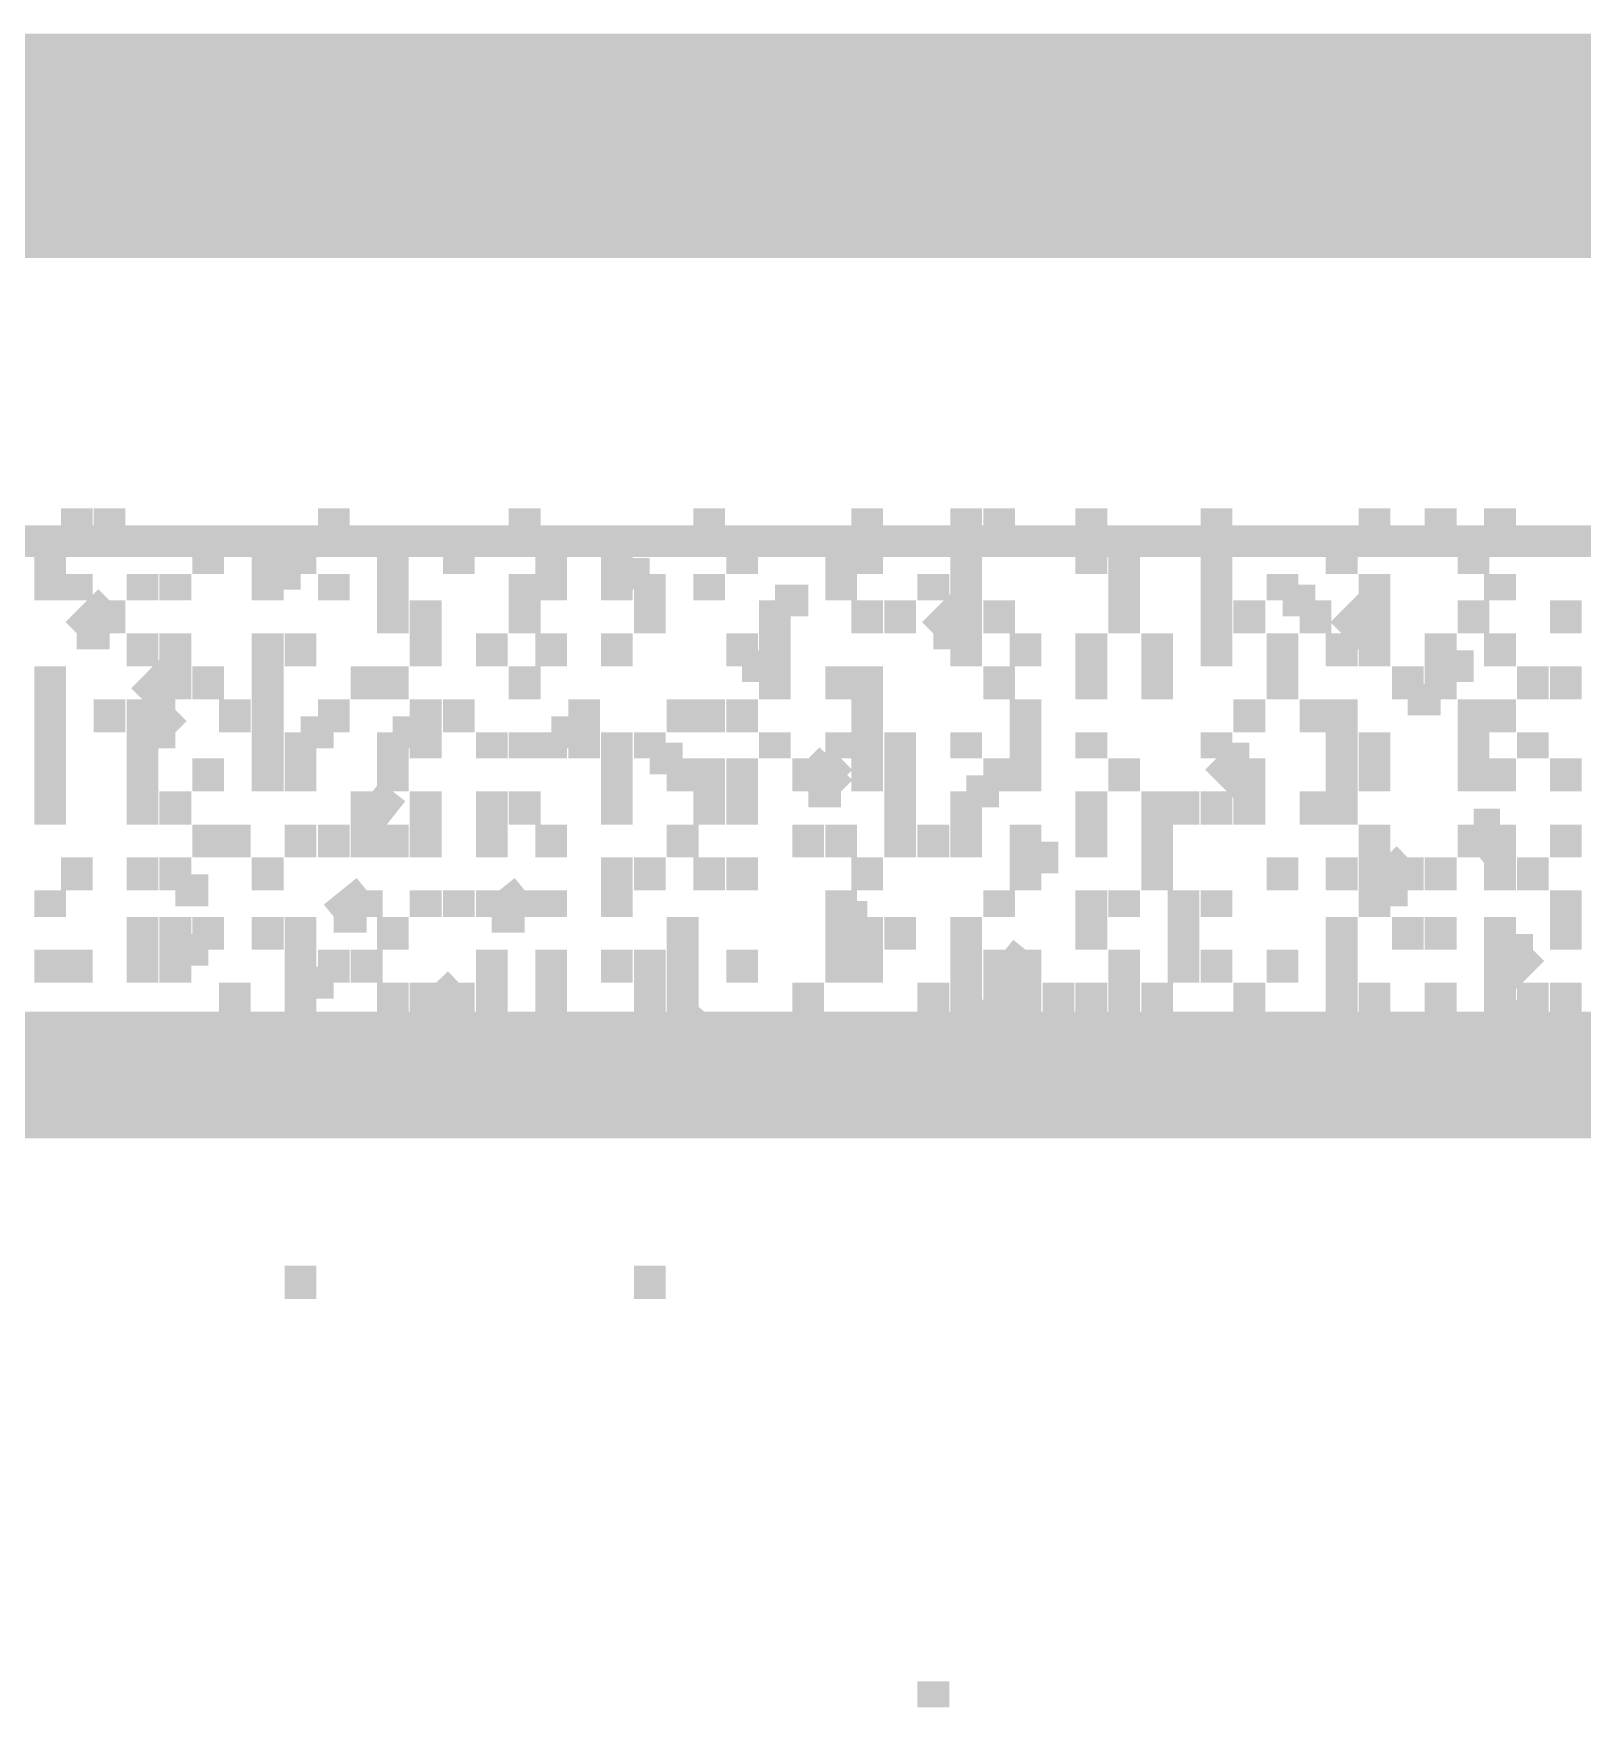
# Model space of a CAD drawing. Header units: millimetres. Extents: x 5 to 350, y 3 to 213.
# Drawn here: x 102.579 to 106.724, y 118.667 to 123.19 of the extents above; entities that cross this region are included whole.
import ezdxf

# ---------------------------------------------------------------- set-up
doc = ezdxf.new("R2010")
doc.units = ezdxf.units.MM
doc.layers.add('H', color=251, linetype='Continuous')
doc.layers.add('P', color=255, linetype='Continuous')

msp = doc.modelspace()

# ---------------------------------------------------------------- hatches: boundary and pattern name
at = {"layer": 'H', "linetype": 'Continuous'}
for points in [[(78.916, 122.59), (124.795, 123.19), (124.795, 122.59), (78.916, 122.59)], [(78.916, 122.59), (79.498, 123.19), (124.795, 123.19), (78.916, 122.59)]]:
    msp.add_hatch(color=256, dxfattribs=at).paths.add_polyline_path(points)

# ---------------------------------------------------------------- linework, layer by layer
at = {"layer": 'P'}
for points, const_width in [([(102.694, 121.832), (102.694, 121.92)], 0.085), ([(102.782, 121.832), (102.782, 121.92)], 0.085), ([(103.382, 121.832), (103.382, 121.92)], 0.085), ([(103.893, 121.832), (103.893, 121.92)], 0.085), ([(104.387, 121.832), (104.387, 121.92)], 0.085), ([(104.81, 121.832), (104.81, 121.92)], 0.085), ([(104.81, 121.832), (104.81, 121.92)], 0.085), ([(104.81, 121.832), (104.81, 121.92)], 0.085), ([(105.075, 121.832), (105.075, 121.92)], 0.085), ([(105.163, 121.832), (105.163, 121.92)], 0.085), ([(105.163, 121.832), (105.163, 121.92)], 0.085), ([(105.41, 121.832), (105.41, 121.92)], 0.085), ([(105.745, 121.832), (105.745, 121.92)], 0.085), ([(106.168, 121.832), (106.168, 121.92)], 0.085), ([(106.345, 121.832), (106.345, 121.92)], 0.085), ([(106.504, 121.832), (106.504, 121.92)], 0.085), ([(78.493, 121.832), (126.065, 121.832)], 0.085), ([(102.623, 121.744), (102.623, 121.832)], 0.085), ([(102.782, 121.832), (102.87, 121.832)], 0.085), ([(102.87, 121.832), (102.782, 121.832)], 0.085), ([(103.046, 121.744), (103.046, 121.832)], 0.085), ([(103.205, 121.744), (103.293, 121.832)], 0.085), ([(103.205, 121.832), (103.293, 121.832)], 0.085), ([(103.205, 121.832), (103.293, 121.744)], 0.085), ([(103.205, 121.744), (103.205, 121.832)], 0.085), ([(103.293, 121.744), (103.293, 121.832)], 0.085), ([(103.293, 121.744), (103.293, 121.832)], 0.085), ([(103.54, 121.744), (103.54, 121.832)], 0.085), ([(103.717, 121.744), (103.717, 121.832)], 0.085), ([(103.717, 121.744), (103.717, 121.832)], 0.085), ([(103.717, 121.744), (103.717, 121.832)], 0.085), ([(103.964, 121.744), (103.964, 121.832)], 0.085), ([(104.14, 121.744), (104.14, 121.832)], 0.085), ([(104.14, 121.744), (104.14, 121.832)], 0.085), ([(104.475, 121.744), (104.475, 121.832)], 0.085), ([(104.74, 121.744), (104.74, 121.832)], 0.085), ([(104.81, 121.744), (104.81, 121.832)], 0.085), ([(105.075, 121.744), (105.075, 121.832)], 0.085), ([(105.41, 121.744), (105.41, 121.832)], 0.085), ([(105.498, 121.744), (105.498, 121.832)], 0.085), ([(105.498, 121.744), (105.498, 121.832)], 0.085), ([(105.745, 121.744), (105.745, 121.832)], 0.085), ([(106.08, 121.744), (106.08, 121.832)], 0.085), ([(106.08, 121.744), (106.08, 121.832)], 0.085), ([(106.433, 121.744), (106.433, 121.832)], 0.085), ([(106.433, 121.744), (106.433, 121.832)], 0.085), ([(102.623, 121.673), (102.623, 121.744)], 0.085), ([(102.694, 121.673), (102.694, 121.744)], 0.085), ([(102.87, 121.673), (102.87, 121.744)], 0.085), ([(102.958, 121.673), (102.958, 121.744)], 0.085), ([(103.205, 121.744), (103.293, 121.744)], 0.085), ([(103.205, 121.673), (103.205, 121.744)], 0.085), ([(103.205, 121.673), (103.205, 121.744)], 0.085), ([(103.382, 121.673), (103.382, 121.744)], 0.085), ([(103.54, 121.673), (103.54, 121.744)], 0.085), ([(103.54, 121.673), (103.54, 121.744)], 0.085), ([(103.893, 121.673), (103.893, 121.744)], 0.085), ([(103.964, 121.673), (103.964, 121.744)], 0.085), ([(104.14, 121.673), (104.14, 121.744)], 0.085), ([(104.14, 121.673), (104.14, 121.744)], 0.085), ([(104.14, 121.673), (104.14, 121.744)], 0.085), ([(104.14, 121.744), (104.228, 121.744)], 0.085), ([(104.14, 121.744), (104.228, 121.744)], 0.085), ([(104.228, 121.673), (104.228, 121.744)], 0.085), ([(104.387, 121.673), (104.387, 121.744)], 0.085), ([(104.74, 121.673), (104.74, 121.744)], 0.085), ([(104.987, 121.673), (104.987, 121.744)], 0.085), ([(105.075, 121.744), (105.075, 121.673)], 0.085), ([(105.075, 121.673), (105.075, 121.744)], 0.085), ([(105.498, 121.673), (105.498, 121.744)], 0.085), ([(105.498, 121.744), (105.498, 121.673)], 0.085), ([(105.498, 121.673), (105.498, 121.744)], 0.085), ([(105.745, 121.673), (105.745, 121.744)], 0.085), ([(105.922, 121.673), (105.922, 121.744)], 0.085), ([(106.168, 121.673), (106.168, 121.744)], 0.085), ([(106.504, 121.673), (106.504, 121.744)], 0.085), ([(102.694, 121.585), (102.782, 121.673)], 0.085), ([(102.782, 121.585), (102.782, 121.673)], 0.085), ([(102.782, 121.585), (102.782, 121.673)], 0.085), ([(103.54, 121.585), (103.54, 121.673)], 0.085), ([(103.628, 121.585), (103.628, 121.673)], 0.085), ([(103.628, 121.585), (103.628, 121.673)], 0.085), ([(103.893, 121.585), (103.893, 121.673)], 0.085), ([(104.228, 121.585), (104.228, 121.673)], 0.085), ([(104.228, 121.585), (104.228, 121.673)], 0.085), ([(104.563, 121.673), (104.652, 121.673)], 0.085), ([(104.563, 121.673), (104.652, 121.673)], 0.085), ([(104.652, 121.673), (104.563, 121.673)], 0.085), ([(104.563, 121.585), (104.563, 121.673)], 0.085), ([(104.563, 121.585), (104.563, 121.673)], 0.085), ([(104.81, 121.585), (104.81, 121.673)], 0.085), ([(104.898, 121.585), (104.898, 121.673)], 0.085), ([(104.987, 121.585), (105.075, 121.673)], 0.085), ([(105.075, 121.585), (105.075, 121.673)], 0.085), ([(105.163, 121.585), (105.163, 121.673)], 0.085), ([(105.163, 121.585), (105.163, 121.673)], 0.085), ([(105.498, 121.585), (105.498, 121.673)], 0.085), ([(105.498, 121.585), (105.498, 121.673)], 0.085), ([(105.498, 121.585), (105.498, 121.673)], 0.085), ([(105.498, 121.585), (105.498, 121.673)], 0.085), ([(105.745, 121.585), (105.745, 121.673)], 0.085), ([(105.833, 121.585), (105.833, 121.673)], 0.085), ([(105.922, 121.673), (106.01, 121.673)], 0.085), ([(105.922, 121.673), (106.01, 121.673)], 0.085), ([(106.01, 121.585), (106.01, 121.673)], 0.085), ([(106.08, 121.585), (106.168, 121.673)], 0.085), ([(106.168, 121.585), (106.168, 121.673)], 0.085), ([(106.168, 121.585), (106.168, 121.673)], 0.085), ([(106.433, 121.585), (106.433, 121.673)], 0.085), ([(106.433, 121.585), (106.433, 121.673)], 0.085), ([(106.68, 121.585), (106.68, 121.673)], 0.085), ([(106.68, 121.585), (106.68, 121.673)], 0.085), ([(102.694, 121.585), (102.782, 121.585)], 0.085), ([(102.87, 121.497), (102.87, 121.585)], 0.085), ([(102.958, 121.497), (102.958, 121.585)], 0.085), ([(103.205, 121.497), (103.205, 121.585)], 0.085), ([(103.293, 121.497), (103.293, 121.585)], 0.085), ([(103.628, 121.585), (103.628, 121.497)], 0.085), ([(103.628, 121.497), (103.628, 121.585)], 0.085), ([(103.805, 121.497), (103.805, 121.585)], 0.085), ([(103.964, 121.497), (103.964, 121.585)], 0.085), ([(104.14, 121.497), (104.14, 121.585)], 0.085), ([(104.475, 121.497), (104.475, 121.585)], 0.085), ([(104.563, 121.497), (104.563, 121.585)], 0.085), ([(104.987, 121.585), (105.075, 121.585)], 0.085), ([(105.075, 121.497), (105.075, 121.585)], 0.085), ([(105.234, 121.497), (105.234, 121.585)], 0.085), ([(105.41, 121.497), (105.41, 121.585)], 0.085), ([(105.41, 121.497), (105.41, 121.585)], 0.085), ([(105.41, 121.497), (105.41, 121.585)], 0.085), ([(105.586, 121.497), (105.586, 121.585)], 0.085), ([(105.745, 121.497), (105.745, 121.585)], 0.085), ([(105.922, 121.497), (105.922, 121.585)], 0.085), ([(105.922, 121.497), (105.922, 121.585)], 0.085), ([(105.922, 121.497), (105.922, 121.585)], 0.085), ([(106.08, 121.585), (106.168, 121.585)], 0.085), ([(106.08, 121.497), (106.08, 121.585)], 0.085), ([(106.168, 121.497), (106.168, 121.585)], 0.085), ([(106.345, 121.497), (106.345, 121.585)], 0.085), ([(106.504, 121.497), (106.504, 121.585)], 0.085), ([(102.623, 121.408), (102.623, 121.497)], 0.085), ([(102.87, 121.408), (102.958, 121.497)], 0.085), ([(102.958, 121.408), (102.958, 121.497)], 0.085), ([(103.046, 121.408), (103.046, 121.497)], 0.085), ([(103.205, 121.408), (103.205, 121.497)], 0.085), ([(103.47, 121.408), (103.47, 121.497)], 0.085), ([(103.54, 121.408), (103.54, 121.497)], 0.085), ([(103.893, 121.408), (103.893, 121.497)], 0.085), ([(104.475, 121.497), (104.563, 121.497)], 0.085), ([(104.475, 121.497), (104.563, 121.497)], 0.085), ([(104.563, 121.408), (104.563, 121.497)], 0.085), ([(104.74, 121.408), (104.74, 121.497)], 0.085), ([(104.81, 121.408), (104.81, 121.497)], 0.085), ([(105.163, 121.408), (105.163, 121.497)], 0.085), ([(105.41, 121.497), (105.41, 121.408)], 0.085), ([(105.41, 121.408), (105.41, 121.497)], 0.085), ([(105.41, 121.408), (105.41, 121.497)], 0.085), ([(105.586, 121.408), (105.586, 121.497)], 0.085), ([(105.922, 121.408), (105.922, 121.497)], 0.085), ([(106.257, 121.408), (106.257, 121.497)], 0.085), ([(106.345, 121.497), (106.433, 121.497)], 0.085), ([(106.345, 121.497), (106.433, 121.497)], 0.085), ([(106.433, 121.497), (106.345, 121.497)], 0.085), ([(106.345, 121.408), (106.345, 121.497)], 0.085), ([(106.592, 121.408), (106.592, 121.497)], 0.085), ([(106.68, 121.408), (106.68, 121.497)], 0.085), ([(102.623, 121.32), (102.623, 121.408)], 0.085), ([(102.782, 121.32), (102.782, 121.408)], 0.085), ([(102.87, 121.32), (102.87, 121.408)], 0.085), ([(102.958, 121.32), (102.87, 121.408)], 0.085), ([(102.87, 121.408), (102.958, 121.408)], 0.085), ([(103.117, 121.32), (103.117, 121.408)], 0.085), ([(103.117, 121.32), (103.117, 121.408)], 0.085), ([(103.117, 121.32), (103.117, 121.408)], 0.085), ([(103.117, 121.32), (103.117, 121.408)], 0.085), ([(103.205, 121.32), (103.205, 121.408)], 0.085), ([(103.382, 121.32), (103.382, 121.408)], 0.085), ([(103.382, 121.32), (103.382, 121.408)], 0.085), ([(103.628, 121.32), (103.628, 121.408)], 0.085), ([(103.717, 121.32), (103.717, 121.408)], 0.085), ([(104.052, 121.32), (104.052, 121.408)], 0.085), ([(104.052, 121.32), (104.052, 121.408)], 0.085), ([(104.316, 121.32), (104.316, 121.408)], 0.085), ([(104.387, 121.32), (104.387, 121.408)], 0.085), ([(104.387, 121.32), (104.387, 121.408)], 0.085), ([(104.475, 121.32), (104.475, 121.408)], 0.085), ([(104.81, 121.32), (104.81, 121.408)], 0.085), ([(105.234, 121.32), (105.234, 121.408)], 0.085), ([(105.833, 121.32), (105.833, 121.408)], 0.085), ([(106.01, 121.32), (106.01, 121.408)], 0.085), ([(106.08, 121.32), (106.08, 121.408)], 0.085), ([(106.257, 121.408), (106.345, 121.408)], 0.085), ([(106.257, 121.408), (106.345, 121.408)], 0.085), ([(106.433, 121.32), (106.433, 121.408)], 0.085), ([(106.504, 121.32), (106.504, 121.408)], 0.085), ([(102.623, 121.25), (102.623, 121.32)], 0.085), ([(102.87, 121.32), (102.958, 121.32)], 0.085), ([(102.87, 121.25), (102.87, 121.32)], 0.085), ([(102.87, 121.25), (102.87, 121.32)], 0.085), ([(103.205, 121.25), (103.205, 121.32)], 0.085), ([(103.293, 121.32), (103.382, 121.32)], 0.085), ([(103.293, 121.32), (103.382, 121.32)], 0.085), ([(103.293, 121.25), (103.293, 121.32)], 0.085), ([(103.54, 121.32), (103.628, 121.32)], 0.085), ([(103.54, 121.32), (103.628, 121.32)], 0.085), ([(103.54, 121.25), (103.54, 121.32)], 0.085), ([(103.628, 121.25), (103.628, 121.32)], 0.085), ([(103.628, 121.25), (103.628, 121.32)], 0.085), ([(103.805, 121.25), (103.805, 121.32)], 0.085), ([(103.805, 121.25), (103.805, 121.32)], 0.085), ([(103.805, 121.25), (103.805, 121.32)], 0.085), ([(103.805, 121.25), (103.805, 121.32)], 0.085), ([(103.893, 121.25), (103.893, 121.32)], 0.085), ([(103.893, 121.25), (103.893, 121.32)], 0.085), ([(103.964, 121.32), (104.052, 121.32)], 0.085), ([(103.964, 121.32), (104.052, 121.32)], 0.085), ([(103.964, 121.25), (103.964, 121.32)], 0.085), ([(104.052, 121.25), (104.052, 121.32)], 0.085), ([(104.14, 121.25), (104.14, 121.32)], 0.085), ([(104.228, 121.25), (104.228, 121.32)], 0.085), ([(104.228, 121.25), (104.228, 121.32)], 0.085), ([(104.228, 121.25), (104.228, 121.32)], 0.085), ([(104.228, 121.25), (104.228, 121.32)], 0.085), ([(104.563, 121.25), (104.563, 121.32)], 0.085), ([(104.74, 121.25), (104.74, 121.32)], 0.085), ([(104.81, 121.25), (104.81, 121.32)], 0.085), ([(104.898, 121.25), (104.898, 121.32)], 0.085), ([(104.898, 121.25), (104.898, 121.32)], 0.085), ([(104.898, 121.25), (104.898, 121.32)], 0.085), ([(105.075, 121.25), (105.075, 121.32)], 0.085), ([(105.075, 121.25), (105.075, 121.32)], 0.085), ([(105.234, 121.25), (105.234, 121.32)], 0.085), ([(105.41, 121.25), (105.41, 121.32)], 0.085), ([(105.41, 121.25), (105.41, 121.32)], 0.085), ([(105.41, 121.25), (105.41, 121.32)], 0.085), ([(105.745, 121.25), (105.745, 121.32)], 0.085), ([(105.745, 121.25), (105.745, 121.32)], 0.085), ([(106.08, 121.25), (106.08, 121.32)], 0.085), ([(106.168, 121.25), (106.168, 121.32)], 0.085), ([(106.433, 121.25), (106.433, 121.32)], 0.085), ([(106.592, 121.25), (106.592, 121.32)], 0.085), ([(102.623, 121.162), (102.623, 121.25)], 0.085), ([(102.623, 121.162), (102.623, 121.25)], 0.085), ([(102.623, 121.162), (102.623, 121.25)], 0.085), ([(102.87, 121.162), (102.87, 121.25)], 0.085), ([(103.046, 121.162), (103.046, 121.25)], 0.085), ([(103.205, 121.162), (103.205, 121.25)], 0.085), ([(103.293, 121.162), (103.293, 121.25)], 0.085), ([(103.54, 121.162), (103.54, 121.25)], 0.085), ([(104.14, 121.162), (104.14, 121.25)], 0.085), ([(104.228, 121.25), (104.316, 121.25)], 0.085), ([(104.228, 121.25), (104.316, 121.25)], 0.085), ([(104.316, 121.162), (104.316, 121.25)], 0.085), ([(104.316, 121.162), (104.316, 121.25)], 0.085), ([(104.387, 121.162), (104.387, 121.25)], 0.085), ([(104.475, 121.162), (104.475, 121.25)], 0.085), ([(104.652, 121.162), (104.74, 121.25)], 0.085), ([(104.74, 121.162), (104.652, 121.25)], 0.085), ([(104.652, 121.162), (104.652, 121.25)], 0.085), ([(104.81, 121.162), (104.81, 121.25)], 0.085), ([(104.898, 121.162), (104.898, 121.25)], 0.085), ([(105.163, 121.162), (105.163, 121.25)], 0.085), ([(105.163, 121.162), (105.163, 121.25)], 0.085), ([(105.234, 121.162), (105.234, 121.25)], 0.085), ([(105.498, 121.162), (105.498, 121.25)], 0.085), ([(105.745, 121.25), (105.833, 121.25)], 0.085), ([(105.745, 121.25), (105.833, 121.162)], 0.085), ([(105.833, 121.162), (105.833, 121.25)], 0.085), ([(105.833, 121.162), (105.833, 121.25)], 0.085), ([(105.833, 121.162), (105.833, 121.25)], 0.085), ([(106.08, 121.162), (106.08, 121.25)], 0.085), ([(106.168, 121.162), (106.168, 121.25)], 0.085), ([(106.433, 121.162), (106.433, 121.25)], 0.085), ([(106.433, 121.162), (106.433, 121.25)], 0.085), ([(106.504, 121.162), (106.504, 121.25)], 0.085), ([(106.68, 121.162), (106.68, 121.25)], 0.085), ([(106.68, 121.162), (106.68, 121.25)], 0.085), ([(106.68, 121.162), (106.68, 121.25)], 0.085), ([(106.68, 121.162), (106.68, 121.25)], 0.085), ([(102.623, 121.073), (102.623, 121.162)], 0.085), ([(102.623, 121.073), (102.623, 121.162)], 0.085), ([(102.87, 121.073), (102.87, 121.162)], 0.085), ([(102.87, 121.073), (102.87, 121.162)], 0.085), ([(102.958, 121.073), (102.958, 121.162)], 0.085), ([(103.47, 121.073), (103.54, 121.162)], 0.085), ([(103.47, 121.073), (103.47, 121.162)], 0.085), ([(103.47, 121.073), (103.54, 121.162)], 0.085), ([(103.628, 121.073), (103.628, 121.162)], 0.085), ([(103.805, 121.073), (103.805, 121.162)], 0.085), ([(103.893, 121.073), (103.893, 121.162)], 0.085), ([(104.14, 121.073), (104.14, 121.162)], 0.085), ([(104.387, 121.073), (104.387, 121.162)], 0.085), ([(104.387, 121.073), (104.387, 121.162)], 0.085), ([(104.387, 121.073), (104.387, 121.162)], 0.085), ([(104.475, 121.073), (104.475, 121.162)], 0.085), ([(104.652, 121.162), (104.74, 121.162)], 0.085), ([(104.898, 121.073), (104.898, 121.162)], 0.085), ([(104.898, 121.073), (104.898, 121.162)], 0.085), ([(104.898, 121.073), (104.898, 121.162)], 0.085), ([(105.075, 121.162), (105.163, 121.162)], 0.085), ([(105.075, 121.162), (105.163, 121.162)], 0.085), ([(105.075, 121.073), (105.075, 121.162)], 0.085), ([(105.41, 121.073), (105.41, 121.162)], 0.085), ([(105.586, 121.073), (105.586, 121.162)], 0.085), ([(105.586, 121.073), (105.586, 121.162)], 0.085), ([(105.586, 121.073), (105.586, 121.162)], 0.085), ([(105.657, 121.073), (105.657, 121.162)], 0.085), ([(105.745, 121.073), (105.745, 121.162)], 0.085), ([(105.833, 121.073), (105.833, 121.162)], 0.085), ([(106.01, 121.073), (106.01, 121.162)], 0.085), ([(106.01, 121.073), (106.01, 121.162)], 0.085), ([(106.01, 121.073), (106.01, 121.162)], 0.085), ([(106.08, 121.073), (106.08, 121.162)], 0.085), ([(103.046, 120.985), (103.046, 121.073)], 0.085), ([(103.117, 120.985), (103.117, 121.073)], 0.085), ([(103.293, 120.985), (103.293, 121.073)], 0.085), ([(103.382, 120.985), (103.382, 121.073)], 0.085), ([(103.47, 120.985), (103.47, 121.073)], 0.085), ([(103.54, 120.985), (103.54, 121.073)], 0.085), ([(103.628, 120.985), (103.628, 121.073)], 0.085), ([(103.805, 120.985), (103.805, 121.073)], 0.085), ([(103.964, 120.985), (103.964, 121.073)], 0.085), ([(104.316, 120.985), (104.316, 121.073)], 0.085), ([(104.652, 120.985), (104.652, 121.073)], 0.085), ([(104.74, 120.985), (104.74, 121.073)], 0.085), ([(104.898, 120.985), (104.898, 121.073)], 0.085), ([(104.987, 120.985), (104.987, 121.073)], 0.085), ([(105.075, 120.985), (105.075, 121.073)], 0.085), ([(105.075, 120.985), (105.075, 121.073)], 0.085), ([(105.234, 120.985), (105.234, 121.073)], 0.085), ([(105.41, 120.985), (105.41, 121.073)], 0.085), ([(105.586, 120.985), (105.586, 121.073)], 0.085), ([(105.586, 120.985), (105.586, 121.073)], 0.085), ([(105.586, 120.985), (105.586, 121.073)], 0.085), ([(106.168, 120.985), (106.168, 121.073)], 0.085), ([(106.433, 121.073), (106.504, 121.073)], 0.085), ([(106.433, 121.073), (106.504, 120.985)], 0.085), ([(106.433, 120.985), (106.433, 121.073)], 0.085), ([(106.504, 120.985), (106.504, 121.073)], 0.085), ([(106.68, 120.985), (106.68, 121.073)], 0.085), ([(106.68, 120.985), (106.68, 121.073)], 0.085), ([(102.694, 120.897), (102.694, 120.985)], 0.085), ([(102.694, 120.897), (102.694, 120.985)], 0.085), ([(102.87, 120.897), (102.87, 120.985)], 0.085), ([(102.87, 120.897), (102.87, 120.985)], 0.085), ([(102.958, 120.897), (102.958, 120.985)], 0.085), ([(102.958, 120.897), (102.958, 120.985)], 0.085), ([(102.958, 120.897), (102.958, 120.985)], 0.085), ([(103.205, 120.897), (103.205, 120.985)], 0.085), ([(104.14, 120.897), (104.14, 120.985)], 0.085), ([(104.228, 120.897), (104.228, 120.985)], 0.085), ([(104.387, 120.897), (104.387, 120.985)], 0.085), ([(104.475, 120.897), (104.475, 120.985)], 0.085), ([(104.475, 120.897), (104.475, 120.985)], 0.085), ([(104.81, 120.897), (104.81, 120.985)], 0.085), ([(105.234, 120.985), (105.322, 120.985)], 0.085), ([(105.234, 120.985), (105.322, 120.985)], 0.085), ([(105.234, 120.985), (105.322, 120.985)], 0.085), ([(105.234, 120.897), (105.234, 120.985)], 0.085), ([(105.586, 120.897), (105.586, 120.985)], 0.085), ([(105.922, 120.897), (105.922, 120.985)], 0.085), ([(105.922, 120.897), (105.922, 120.985)], 0.085), ([(106.08, 120.897), (106.08, 120.985)], 0.085), ([(106.168, 120.897), (106.257, 120.985)], 0.085), ([(106.168, 120.985), (106.168, 120.897)], 0.085), ([(106.168, 120.897), (106.168, 120.985)], 0.085), ([(106.257, 120.897), (106.257, 120.985)], 0.085), ([(106.257, 120.897), (106.257, 120.985)], 0.085), ([(106.257, 120.897), (106.257, 120.985)], 0.085), ([(106.345, 120.897), (106.345, 120.985)], 0.085), ([(106.504, 120.897), (106.504, 120.985)], 0.085), ([(106.592, 120.897), (106.592, 120.985)], 0.085), ([(102.623, 120.826), (102.623, 120.897)], 0.085), ([(102.958, 120.897), (103.046, 120.897)], 0.085), ([(102.958, 120.897), (103.046, 120.897)], 0.085), ([(103.046, 120.897), (102.958, 120.897)], 0.085), ([(103.382, 120.826), (103.47, 120.897)], 0.085), ([(103.47, 120.826), (103.47, 120.897)], 0.085), ([(103.47, 120.826), (103.47, 120.897)], 0.085), ([(103.628, 120.826), (103.628, 120.897)], 0.085), ([(103.717, 120.826), (103.717, 120.897)], 0.085), ([(103.805, 120.826), (103.893, 120.897)], 0.085), ([(103.805, 120.826), (103.805, 120.897)], 0.085), ([(103.893, 120.826), (103.893, 120.897)], 0.085), ([(103.893, 120.826), (103.893, 120.897)], 0.085), ([(103.893, 120.826), (103.893, 120.897)], 0.085), ([(103.893, 120.826), (103.893, 120.897)], 0.085), ([(103.964, 120.826), (103.964, 120.897)], 0.085), ([(104.14, 120.826), (104.14, 120.897)], 0.085), ([(104.74, 120.826), (104.74, 120.897)], 0.085), ([(104.74, 120.826), (104.74, 120.897)], 0.085), ([(105.163, 120.826), (105.163, 120.897)], 0.085), ([(105.41, 120.826), (105.41, 120.897)], 0.085), ([(105.498, 120.826), (105.498, 120.897)], 0.085), ([(105.657, 120.826), (105.657, 120.897)], 0.085), ([(105.745, 120.826), (105.745, 120.897)], 0.085), ([(105.745, 120.826), (105.745, 120.897)], 0.085), ([(106.168, 120.897), (106.257, 120.897)], 0.085), ([(106.168, 120.826), (106.168, 120.897)], 0.085), ([(106.68, 120.826), (106.68, 120.897)], 0.085), ([(102.87, 120.738), (102.87, 120.826)], 0.085), ([(102.958, 120.738), (102.958, 120.826)], 0.085), ([(103.046, 120.738), (103.046, 120.826)], 0.085), ([(103.205, 120.738), (103.205, 120.826)], 0.085), ([(103.205, 120.738), (103.205, 120.826)], 0.085), ([(103.293, 120.738), (103.293, 120.826)], 0.085), ([(103.293, 120.738), (103.293, 120.826)], 0.085), ([(103.382, 120.826), (103.47, 120.826)], 0.085), ([(103.54, 120.738), (103.54, 120.826)], 0.085), ([(103.805, 120.826), (103.893, 120.826)], 0.085), ([(104.316, 120.738), (104.316, 120.826)], 0.085), ([(104.316, 120.738), (104.316, 120.826)], 0.085), ([(104.316, 120.738), (104.316, 120.826)], 0.085), ([(104.74, 120.826), (104.81, 120.826)], 0.085), ([(104.74, 120.738), (104.74, 120.826)], 0.085), ([(104.81, 120.738), (104.81, 120.826)], 0.085), ([(104.898, 120.738), (104.898, 120.826)], 0.085), ([(105.075, 120.738), (105.075, 120.826)], 0.085), ([(105.41, 120.738), (105.41, 120.826)], 0.085), ([(105.657, 120.738), (105.657, 120.826)], 0.085), ([(105.657, 120.738), (105.657, 120.826)], 0.085), ([(105.657, 120.738), (105.657, 120.826)], 0.085), ([(106.08, 120.738), (106.08, 120.826)], 0.085), ([(106.257, 120.738), (106.257, 120.826)], 0.085), ([(106.257, 120.738), (106.257, 120.826)], 0.085), ([(106.345, 120.738), (106.345, 120.826)], 0.085), ([(106.504, 120.738), (106.504, 120.826)], 0.085), ([(106.68, 120.738), (106.68, 120.826)], 0.085), ([(102.623, 120.65), (102.623, 120.738)], 0.085), ([(102.694, 120.65), (102.694, 120.738)], 0.085), ([(102.87, 120.65), (102.87, 120.738)], 0.085), ([(102.958, 120.738), (103.046, 120.738)], 0.085), ([(102.958, 120.738), (103.046, 120.738)], 0.085), ([(102.958, 120.65), (102.958, 120.738)], 0.085), ([(102.958, 120.65), (102.958, 120.738)], 0.085), ([(103.293, 120.65), (103.293, 120.738)], 0.085), ([(103.382, 120.65), (103.382, 120.738)], 0.085), ([(103.47, 120.65), (103.47, 120.738)], 0.085), ([(103.805, 120.65), (103.805, 120.738)], 0.085), ([(103.964, 120.65), (103.964, 120.738)], 0.085), ([(104.14, 120.65), (104.14, 120.738)], 0.085), ([(104.14, 120.65), (104.14, 120.738)], 0.085), ([(104.14, 120.65), (104.14, 120.738)], 0.085), ([(104.228, 120.65), (104.228, 120.738)], 0.085), ([(104.316, 120.65), (104.316, 120.738)], 0.085), ([(104.475, 120.65), (104.475, 120.738)], 0.085), ([(104.475, 120.65), (104.475, 120.738)], 0.085), ([(104.74, 120.738), (104.81, 120.738)], 0.085), ([(104.74, 120.738), (104.81, 120.738)], 0.085), ([(104.81, 120.738), (104.74, 120.738)], 0.085), ([(104.74, 120.65), (104.74, 120.738)], 0.085), ([(104.81, 120.65), (104.81, 120.738)], 0.085), ([(105.075, 120.65), (105.075, 120.738)], 0.085), ([(105.163, 120.65), (105.234, 120.738)], 0.085), ([(105.163, 120.65), (105.163, 120.738)], 0.085), ([(105.234, 120.65), (105.234, 120.738)], 0.085), ([(105.498, 120.65), (105.498, 120.738)], 0.085), ([(105.657, 120.65), (105.657, 120.738)], 0.085), ([(105.657, 120.65), (105.657, 120.738)], 0.085), ([(105.657, 120.65), (105.657, 120.738)], 0.085), ([(105.745, 120.65), (105.745, 120.738)], 0.085), ([(105.745, 120.65), (105.745, 120.738)], 0.085), ([(105.922, 120.65), (105.922, 120.738)], 0.085), ([(106.08, 120.65), (106.08, 120.738)], 0.085), ([(106.504, 120.738), (106.592, 120.738)], 0.085), ([(106.504, 120.738), (106.504, 120.65)], 0.085), ([(106.504, 120.65), (106.592, 120.738)], 0.085), ([(103.117, 120.562), (103.117, 120.65)], 0.085), ([(103.293, 120.65), (103.382, 120.65)], 0.085), ([(103.293, 120.65), (103.382, 120.65)], 0.085), ([(103.293, 120.562), (103.293, 120.65)], 0.085), ([(103.54, 120.562), (103.54, 120.65)], 0.085), ([(103.54, 120.562), (103.54, 120.65)], 0.085), ([(103.628, 120.562), (103.717, 120.65)], 0.085), ([(103.628, 120.562), (103.628, 120.65)], 0.085), ([(103.717, 120.562), (103.717, 120.65)], 0.085), ([(103.805, 120.562), (103.805, 120.65)], 0.085), ([(103.964, 120.562), (103.964, 120.65)], 0.085), ([(104.228, 120.65), (104.228, 120.562)], 0.085), ([(104.228, 120.562), (104.228, 120.65)], 0.085), ([(104.316, 120.562), (104.316, 120.65)], 0.085), ([(104.316, 120.562), (104.316, 120.65)], 0.085), ([(104.652, 120.562), (104.652, 120.65)], 0.085), ([(104.987, 120.562), (104.987, 120.65)], 0.085), ([(104.987, 120.562), (104.987, 120.65)], 0.085), ([(105.075, 120.562), (105.075, 120.65)], 0.085), ([(105.163, 120.65), (105.234, 120.65)], 0.085), ([(105.163, 120.562), (105.163, 120.65)], 0.085), ([(105.234, 120.562), (105.234, 120.65)], 0.085), ([(105.322, 120.562), (105.322, 120.65)], 0.085), ([(105.322, 120.562), (105.322, 120.65)], 0.085), ([(105.41, 120.562), (105.41, 120.65)], 0.085), ([(105.498, 120.562), (105.498, 120.65)], 0.085), ([(105.586, 120.562), (105.586, 120.65)], 0.085), ([(105.833, 120.562), (105.833, 120.65)], 0.085), ([(106.08, 120.562), (106.08, 120.65)], 0.085), ([(106.08, 120.562), (106.08, 120.65)], 0.085), ([(106.08, 120.562), (106.08, 120.65)], 0.085), ([(106.168, 120.562), (106.168, 120.65)], 0.085), ([(106.345, 120.562), (106.345, 120.65)], 0.085), ([(106.504, 120.562), (106.504, 120.65)], 0.085), ([(106.592, 120.562), (106.592, 120.65)], 0.085), ([(106.68, 120.562), (106.68, 120.65)], 0.085), ([(78.493, 120.403), (126.065, 120.403)], 0.339), ([(126.065, 120.403), (78.493, 120.403)], 0.339), ([(102.623, 120.474), (102.623, 120.562)], 0.085), ([(102.623, 120.474), (102.623, 120.562)], 0.085), ([(102.623, 120.474), (102.623, 120.562)], 0.085), ([(102.782, 120.474), (102.782, 120.562)], 0.085), ([(102.87, 120.474), (102.87, 120.562)], 0.085), ([(103.205, 120.474), (103.205, 120.562)], 0.085), ([(103.628, 120.562), (103.717, 120.562)], 0.085), ([(103.964, 120.474), (103.964, 120.562)], 0.085), ([(104.316, 120.474), (104.387, 120.562)], 0.085), ([(104.387, 120.474), (104.316, 120.562)], 0.085), ([(104.475, 120.474), (104.475, 120.562)], 0.085), ([(104.563, 120.474), (104.563, 120.562)], 0.085), ([(104.74, 120.474), (104.74, 120.562)], 0.085), ([(104.81, 120.474), (104.81, 120.562)], 0.085), ([(104.81, 120.474), (104.81, 120.562)], 0.085), ([(105.075, 120.562), (105.163, 120.562)], 0.085), ([(105.075, 120.562), (105.163, 120.562)], 0.085), ([(105.586, 120.474), (105.586, 120.562)], 0.085), ([(105.922, 120.474), (105.922, 120.562)], 0.085), ([(106.01, 120.474), (106.01, 120.562)], 0.085), ([(106.01, 120.474), (106.01, 120.562)], 0.085), ([(106.01, 120.474), (106.01, 120.562)], 0.085), ([(106.01, 120.474), (106.01, 120.562)], 0.085), ([(106.08, 120.474), (106.08, 120.562)], 0.085), ([(106.08, 120.474), (106.08, 120.562)], 0.085), ([(106.168, 120.474), (106.168, 120.562)], 0.085), ([(106.257, 120.474), (106.257, 120.562)], 0.085), ([(106.345, 120.474), (106.345, 120.562)], 0.085), ([(106.504, 120.562), (106.592, 120.562)], 0.085), ([(106.504, 120.562), (106.592, 120.562)], 0.085), ([(106.504, 120.474), (106.504, 120.562)], 0.085), ([(106.592, 120.474), (106.592, 120.562)], 0.085), ([(102.694, 120.403), (102.694, 120.474)], 0.085), ([(102.782, 120.474), (102.87, 120.474)], 0.085), ([(102.782, 120.474), (102.87, 120.403)], 0.085), ([(102.782, 120.403), (102.87, 120.474)], 0.085), ([(103.046, 120.403), (103.117, 120.474)], 0.085), ([(103.117, 120.403), (103.046, 120.474)], 0.085), ([(103.046, 120.403), (103.046, 120.474)], 0.085), ([(103.293, 120.403), (103.293, 120.474)], 0.085), ([(103.382, 120.403), (103.382, 120.474)], 0.085), ([(103.54, 120.403), (103.54, 120.474)], 0.085), ([(103.628, 120.403), (103.628, 120.474)], 0.085), ([(103.717, 120.403), (103.717, 120.474)], 0.085), ([(103.717, 120.403), (103.717, 120.474)], 0.085), ([(103.717, 120.403), (103.717, 120.474)], 0.085), ([(103.717, 120.403), (103.717, 120.474)], 0.085), ([(103.805, 120.403), (103.805, 120.474)], 0.085), ([(103.805, 120.403), (103.805, 120.474)], 0.085), ([(103.964, 120.403), (103.964, 120.474)], 0.085), ([(104.14, 120.403), (104.14, 120.474)], 0.085), ([(104.14, 120.403), (104.14, 120.474)], 0.085), ([(104.316, 120.474), (104.387, 120.474)], 0.085), ([(104.475, 120.403), (104.475, 120.474)], 0.085), ([(104.987, 120.403), (104.987, 120.474)], 0.085), ([(104.987, 120.403), (104.987, 120.474)], 0.085), ([(104.987, 120.403), (104.987, 120.474)], 0.085), ([(105.322, 120.403), (105.322, 120.474)], 0.085), ([(105.41, 120.403), (105.41, 120.474)], 0.085), ([(105.586, 120.403), (105.586, 120.474)], 0.085), ([(105.745, 120.403), (105.745, 120.474)], 0.085), ([(105.833, 120.403), (105.833, 120.474)], 0.085), ([(106.68, 120.403), (106.68, 120.474)], 0.085), ([(103.046, 120.403), (103.117, 120.403)], 0.085), ([(103.47, 120.403), (103.54, 120.403)], 0.085), ([(103.47, 120.403), (103.54, 120.403)], 0.085), ([(103.964, 120.315), (103.964, 120.403)], 0.085), ([(103.964, 120.315), (103.964, 120.403)], 0.085), ([(104.14, 120.315), (104.14, 120.403)], 0.085), ([(104.563, 120.403), (104.652, 120.403)], 0.085), ([(104.563, 120.403), (104.563, 120.315)], 0.085), ([(104.652, 120.315), (104.652, 120.403)], 0.085), ([(105.075, 120.315), (105.075, 120.403)], 0.085), ([(103.293, 119.803), (103.293, 119.892)], 0.085), ([(104.228, 119.803), (104.228, 119.892)], 0.085), ([(104.987, 118.71), (104.987, 118.78)], 0.085)]:
    msp.add_lwpolyline(points, dxfattribs=dict(at, const_width=const_width))

doc.saveas('drawing.dxf')
